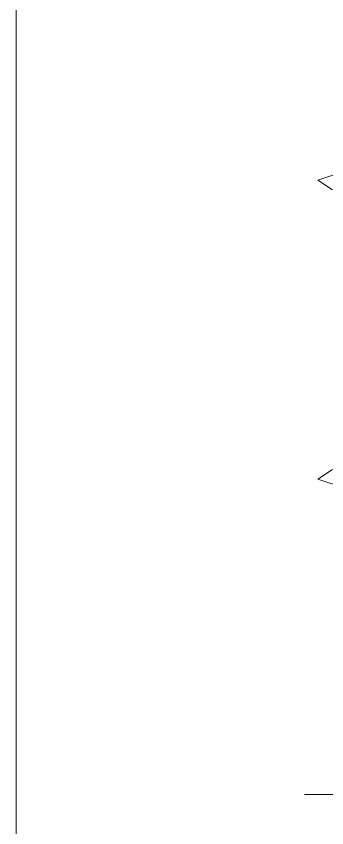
# Model space of a CAD drawing. Header units: millimetres. Extents: x -338 to 6826, y -8218 to 3153.
# Drawn here: x -338 to -130, y -7736 to -7191 of the extents above; entities that cross this region are included whole.
import ezdxf

# ---------------------------------------------------------------- set-up
doc = ezdxf.new("R2010")
doc.units = ezdxf.units.MM
doc.layers.add('Рамка толстая', color=7, linetype='Continuous', lineweight=60)
doc.layers.add('Рамка тонкая', color=5, linetype='Continuous', lineweight=25)

msp = doc.modelspace()

# ---------------------------------------------------------------- linework, layer by layer
at = {"layer": 'Рамка толстая', "color": 18, "lineweight": 20, "true_color": 0x000000}
msp.add_line((-337.95, -6884.48), (-337.95, -8217.6), dxfattribs=at)
at = {"layer": 'Рамка тонкая', "lineweight": 20}
for p, q in [((-116.38, -7294.96), (-135.74, -7301.42)), ((-135.74, -7301.42), (-126.06, -7307.87)), ((-135.74, -7501.92), (-126.06, -7495.47)), ((-116.38, -7508.38), (-135.74, -7501.92)), ((-144.64, -7713.34), (7.26, -7713.34))]:
    msp.add_line(p, q, dxfattribs=at)

doc.saveas('drawing.dxf')
